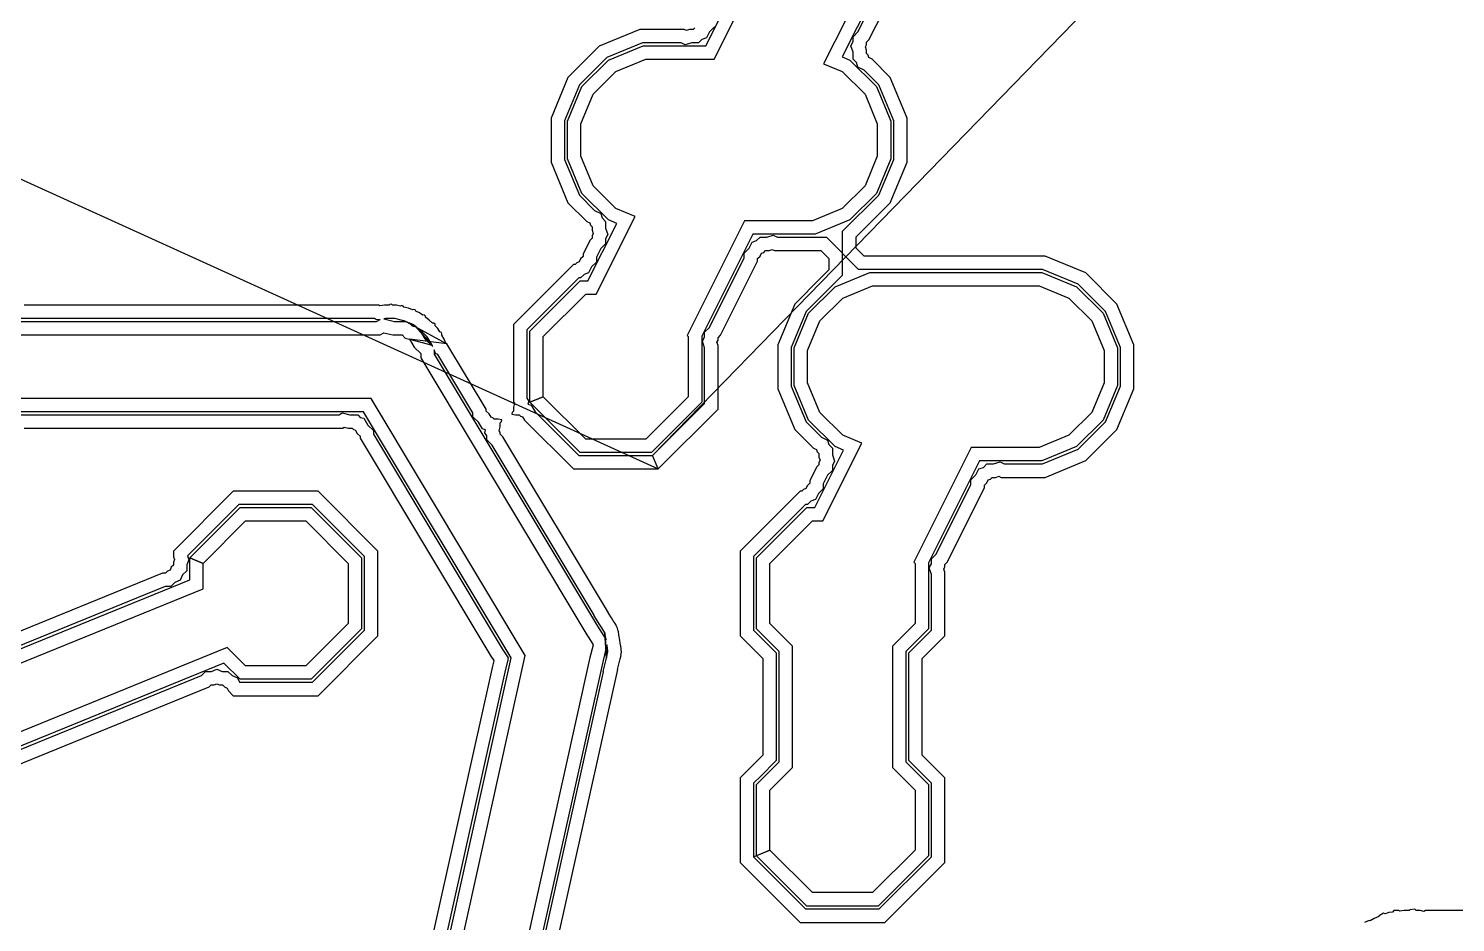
# Model space of a CAD drawing. Extents: x -122 to 0, y 0 to 97.
# Drawn here: x -78.97 to -62.98, y 71.88 to 81.89 of the extents above; entities that cross this region are included whole.
import ezdxf

# ---------------------------------------------------------------- set-up
doc = ezdxf.new("R2010")
doc.units = 0
doc.layers.add('milling', color=1, linetype='CONTINUOUS')
doc.layers.add('rapid_move', color=62, linetype='CONTINUOUS')

msp = doc.modelspace()

# ---------------------------------------------------------------- linework, layer by layer
at = {"layer": 'milling'}
for p, q in [((-71.3803, 81.7013), (-68.3973, 87.6054)), ((-71.288, 81.5513), (-68.2473, 87.5696)), ((-67.539, 86.4935), (-70.0619, 81.5)), ((-67.4623, 86.3126), (-69.8551, 81.5767)), ((-69.6768, 81.8557), (-67.5582, 86.0491)), ((-69.5537, 81.7667), (-67.4082, 86.0133)), ((-72.1205, 81.8845), (-72.576, 81.6959)), ((-71.623, 81.8845), (-72.1205, 81.8845)), ((-71.5991, 81.8724), (-71.623, 81.8845)), ((-71.5622, 81.8845), (-71.5991, 81.8724)), ((-71.5235, 81.8845), (-71.5622, 81.8845)), ((-71.5046, 81.9034), (-71.5235, 81.8845)), ((-71.3387, 81.8573), (-71.3733, 81.7887)), ((-71.2843, 81.9116), (-71.3387, 81.8573)), ((-69.7311, 81.8015), (-69.6768, 81.8557)), ((-72.576, 81.6959), (-72.9249, 81.347)), ((-72.0906, 81.7345), (-72.4911, 81.5686)), ((-72.4723, 81.5405), (-72.0841, 81.7013)), ((-71.6587, 81.7345), (-72.0906, 81.7345)), ((-72.0841, 81.7013), (-71.3803, 81.7013)), ((-71.6113, 81.7105), (-71.6587, 81.7345)), ((-71.5382, 81.7345), (-71.6113, 81.7105)), ((-71.4614, 81.7345), (-71.5382, 81.7345)), ((-71.4238, 81.7721), (-71.4614, 81.7345)), ((-71.3733, 81.7887), (-71.4238, 81.7721)), ((-69.7551, 81.7009), (-69.7311, 81.7484)), ((-69.7311, 81.6278), (-69.7551, 81.7009)), ((-69.7311, 81.7484), (-69.7311, 81.8015)), ((-69.5932, 81.6887), (-69.5811, 81.7126)), ((-69.5811, 81.6518), (-69.5932, 81.6887)), ((-69.5811, 81.7394), (-69.5537, 81.7667)), ((-69.5811, 81.7126), (-69.5811, 81.7394)), ((-72.4911, 81.5686), (-72.7976, 81.2621)), ((-72.7695, 81.2433), (-72.4723, 81.5405)), ((-72.3874, 81.4133), (-72.0543, 81.5513)), ((-72.0543, 81.5513), (-71.288, 81.5513)), ((-69.8551, 81.5767), (-69.7676, 81.5405)), ((-69.7676, 81.5405), (-69.4704, 81.2433)), ((-69.7311, 81.551), (-69.7311, 81.6278)), ((-69.6935, 81.5135), (-69.7311, 81.551)), ((-69.5811, 81.6131), (-69.5811, 81.6518)), ((-69.5621, 81.5942), (-69.5811, 81.6131)), ((-69.5538, 81.5687), (-69.5621, 81.5942)), ((-69.5192, 81.5513), (-69.5538, 81.5687)), ((-69.3149, 81.347), (-69.5192, 81.5513)), ((-72.6423, 81.1584), (-72.3874, 81.4133)), ((-70.0619, 81.5), (-69.8525, 81.4133)), ((-69.8525, 81.4133), (-69.5976, 81.1584)), ((-69.6769, 81.4628), (-69.6935, 81.5135)), ((-69.6082, 81.4281), (-69.6769, 81.4628)), ((-69.4421, 81.2621), (-69.6082, 81.4281)), ((-72.9249, 81.347), (-73.1135, 80.8915)), ((-72.7976, 81.2621), (-72.9635, 80.8616)), ((-72.9303, 80.8551), (-72.7695, 81.2433)), ((-69.4704, 81.2433), (-69.3096, 80.8551)), ((-69.2763, 80.8616), (-69.4421, 81.2621)), ((-69.1263, 80.8915), (-69.3149, 81.347)), ((-72.7803, 80.8253), (-72.6423, 81.1584)), ((-69.5976, 81.1584), (-69.4596, 80.8253)), ((-73.1135, 80.8915), (-73.1135, 80.3983)), ((-69.1263, 80.3983), (-69.1263, 80.8915)), ((-72.9635, 80.8616), (-72.9635, 80.4282)), ((-72.9303, 80.4348), (-72.9303, 80.8551)), ((-72.7803, 80.4646), (-72.7803, 80.8253)), ((-69.4596, 80.8253), (-69.4596, 80.4646)), ((-69.3096, 80.8551), (-69.3096, 80.4348)), ((-69.2763, 80.4282), (-69.2763, 80.8616)), ((-72.9635, 80.4282), (-72.7977, 80.0278)), ((-72.7695, 80.0466), (-72.9303, 80.4348)), ((-72.6423, 80.1315), (-72.7803, 80.4646)), ((-69.4596, 80.4646), (-69.5976, 80.1315)), ((-69.3096, 80.4348), (-69.4704, 80.0466)), ((-69.4421, 80.0278), (-69.2763, 80.4282)), ((-73.1135, 80.3983), (-72.9249, 79.9429)), ((-69.3149, 79.9429), (-69.1263, 80.3983)), ((-72.3874, 79.8766), (-72.6423, 80.1315)), ((-69.5976, 80.1315), (-69.8525, 79.8766)), ((-72.9249, 79.9429), (-72.7155, 79.7335)), ((-72.7977, 80.0278), (-72.6265, 79.8567)), ((-72.4723, 79.7494), (-72.7695, 80.0466)), ((-69.8479, 79.6222), (-69.4421, 80.0278)), ((-69.4704, 80.0466), (-69.7676, 79.7494)), ((-69.6086, 79.6492), (-69.3149, 79.9429)), ((-72.6265, 79.8567), (-72.5586, 79.8228)), ((-72.6083, 78.9177), (-72.1731, 79.7879)), ((-72.5586, 79.8228), (-72.5416, 79.7718)), ((-72.5416, 79.7718), (-72.5034, 79.7337)), ((-72.1731, 79.7879), (-72.3874, 79.8766)), ((-69.8525, 79.8766), (-70.1856, 79.7386)), ((-72.7155, 79.7335), (-72.6812, 79.7164)), ((-72.701, 79.0677), (-72.3793, 79.7109)), ((-72.6812, 79.7164), (-72.6727, 79.6907)), ((-72.6727, 79.6907), (-72.6534, 79.6715)), ((-72.6534, 79.6715), (-72.6534, 79.633)), ((-72.6534, 79.633), (-72.6413, 79.5966)), ((-72.5034, 79.7337), (-72.5034, 79.6574)), ((-72.5034, 79.6574), (-72.4793, 79.5852)), ((-72.3793, 79.7109), (-72.4723, 79.7494)), ((-70.9485, 79.7386), (-71.5904, 78.4547)), ((-70.1856, 79.7386), (-70.9485, 79.7386)), ((-69.7676, 79.7494), (-70.1558, 79.5886)), ((-69.8479, 79.6221), (-69.8479, 79.6222)), ((-69.8479, 79.3716), (-69.8479, 79.6221)), ((-69.6979, 79.56), (-69.6087, 79.6492)), ((-69.6087, 79.6492), (-69.6086, 79.6492)), ((-72.6806, 79.5181), (-72.7559, 79.3674)), ((-72.6534, 79.5452), (-72.6806, 79.5181)), ((-72.6413, 79.5966), (-72.6534, 79.5724)), ((-72.6534, 79.5724), (-72.6534, 79.5452)), ((-72.5034, 79.4831), (-72.5573, 79.4292)), ((-72.4793, 79.5852), (-72.5034, 79.537)), ((-72.5034, 79.537), (-72.5034, 79.4831)), ((-70.8557, 79.5886), (-71.4272, 78.4457)), ((-70.8969, 79.432), (-70.8628, 79.5002)), ((-70.8628, 79.5002), (-70.8116, 79.5172)), ((-70.1558, 79.5886), (-70.8557, 79.5886)), ((-70.8116, 79.5172), (-70.7736, 79.5553)), ((-70.7736, 79.5553), (-70.6975, 79.5553)), ((-70.6975, 79.5553), (-70.6251, 79.5794)), ((-70.6251, 79.5794), (-70.5769, 79.5553)), ((-70.5769, 79.5553), (-70.029, 79.5553)), ((-70.029, 79.5553), (-70.0289, 79.5553)), ((-70.0289, 79.5553), (-69.8545, 79.3807)), ((-69.6979, 79.4337), (-69.6979, 79.56)), ((-72.7831, 79.3129), (-72.8002, 79.2787)), ((-72.7559, 79.3401), (-72.7831, 79.3129)), ((-72.7559, 79.3674), (-72.7559, 79.3401)), ((-72.5573, 79.4292), (-72.6059, 79.332)), ((-72.6059, 79.332), (-72.6059, 79.278)), ((-71.3401, 78.5453), (-70.9507, 79.3243)), ((-71.2167, 78.4566), (-70.8007, 79.2888)), ((-70.9507, 79.3782), (-70.8969, 79.432)), ((-70.9507, 79.3243), (-70.9507, 79.3782)), ((-70.8007, 79.3161), (-70.7735, 79.3433)), ((-70.8007, 79.2888), (-70.8007, 79.3161)), ((-70.7735, 79.3433), (-70.7564, 79.3775)), ((-70.7564, 79.3775), (-70.7307, 79.386)), ((-70.7307, 79.386), (-70.7115, 79.4053)), ((-70.7115, 79.4053), (-70.673, 79.4053)), ((-70.673, 79.4053), (-70.6366, 79.4174)), ((-70.6366, 79.4174), (-70.6124, 79.4053)), ((-70.6124, 79.4053), (-70.0911, 79.4053)), ((-70.0911, 79.4053), (-70.0019, 79.3161)), ((-70.0019, 79.3161), (-70.0019, 79.1898)), ((-69.8545, 79.3807), (-69.8519, 79.3782)), ((-69.8519, 79.3782), (-69.8519, 79.1277)), ((-69.8453, 79.3691), (-69.8479, 79.3716)), ((-69.6709, 79.1945), (-69.8453, 79.3691)), ((-69.6087, 79.3445), (-69.6979, 79.4337)), ((-67.5793, 79.3445), (-69.6087, 79.3445)), ((-67.1238, 79.1559), (-67.5793, 79.3445)), ((-72.8645, 79.2509), (-73.5359, 78.5795)), ((-72.8451, 79.2509), (-72.8645, 79.2509)), ((-72.8259, 79.2702), (-72.8451, 79.2509)), ((-72.8002, 79.2787), (-72.8259, 79.2702)), ((-72.7449, 79.1391), (-72.783, 79.1009)), ((-72.6938, 79.1561), (-72.7449, 79.1391)), ((-72.6598, 79.2241), (-72.6938, 79.1561)), ((-72.6059, 79.278), (-72.6598, 79.2241)), ((-69.8519, 79.1276), (-70.2577, 78.722)), ((-70.0019, 79.1898), (-70.0911, 79.1006)), ((-69.9323, 79.0005), (-69.5441, 79.1613)), ((-69.8519, 79.1277), (-69.8519, 79.1276)), ((-69.6708, 79.1945), (-69.6709, 79.1945)), ((-67.6092, 79.1945), (-69.6708, 79.1945)), ((-69.5441, 79.1613), (-67.6158, 79.1613)), ((-67.6158, 79.1613), (-67.2276, 79.0005)), ((-67.2087, 79.0286), (-67.6092, 79.1945)), ((-66.7749, 78.807), (-67.1238, 79.1559)), ((-72.8024, 79.1009), (-73.3859, 78.5174)), ((-73.3527, 78.5037), (-72.7887, 79.0677)), ((-72.783, 79.1009), (-72.8024, 79.1009)), ((-72.7887, 79.0677), (-72.701, 79.0677)), ((-70.0912, 79.1006), (-70.3849, 78.807)), ((-70.2295, 78.7033), (-69.9323, 79.0005)), ((-70.0911, 79.1006), (-70.0912, 79.1006)), ((-69.8474, 78.8733), (-69.5143, 79.0113)), ((-69.5143, 79.0113), (-67.6456, 79.0113)), ((-67.6456, 79.0113), (-67.3125, 78.8733)), ((-67.2276, 79.0005), (-66.9304, 78.7033)), ((-66.9022, 78.7221), (-67.2087, 79.0286)), ((-73.2027, 78.4416), (-72.7266, 78.9177)), ((-72.7266, 78.9177), (-72.6083, 78.9177)), ((-70.1023, 78.6184), (-69.8474, 78.8733)), ((-67.3125, 78.8733), (-67.0576, 78.6184)), ((-75.0425, 78.7937), (-79.0165, 78.7937)), ((-75.0323, 78.7861), (-75.0425, 78.7937)), ((-74.9812, 78.7937), (-75.0323, 78.7861)), ((-74.9291, 78.7937), (-74.9812, 78.7937)), ((-74.92, 78.8029), (-74.9291, 78.7937)), ((-74.9013, 78.8057), (-74.92, 78.8029)), ((-74.8894, 78.7937), (-74.9013, 78.8057)), ((-74.8451, 78.7937), (-74.8894, 78.7937)), ((-74.802, 78.7829), (-74.8451, 78.7937)), ((-74.7876, 78.7916), (-74.802, 78.7829)), ((-74.7702, 78.7844), (-74.7876, 78.7916)), ((-74.7637, 78.7734), (-74.7702, 78.7844)), ((-74.7132, 78.7608), (-74.7637, 78.7734)), ((-74.6654, 78.741), (-74.7132, 78.7608)), ((-74.6537, 78.7459), (-74.6654, 78.741)), ((-74.6354, 78.7413), (-74.6537, 78.7459)), ((-74.629, 78.7258), (-74.6354, 78.7413)), ((-74.5882, 78.709), (-74.629, 78.7258)), ((-74.5526, 78.6825), (-74.5882, 78.709)), ((-74.5358, 78.685), (-74.5526, 78.6825)), ((-74.5224, 78.6716), (-74.5358, 78.685)), ((-74.5206, 78.6589), (-74.5224, 78.6716)), ((-74.4789, 78.6281), (-74.5206, 78.6589)), ((-70.3849, 78.807), (-70.5735, 78.3515)), ((-70.2577, 78.722), (-70.4235, 78.3216)), ((-70.3903, 78.3151), (-70.2295, 78.7033)), ((-66.9304, 78.7033), (-66.7696, 78.3151)), ((-66.7363, 78.3216), (-66.9022, 78.7221)), ((-66.5863, 78.3515), (-66.7749, 78.807)), ((-79.0923, 78.6105), (-75.0699, 78.6105)), ((-75.092, 78.6437), (-79.0786, 78.6437)), ((-75.0716, 78.6286), (-75.092, 78.6437)), ((-75.0292, 78.6349), (-75.0716, 78.6286)), ((-75.0699, 78.6105), (-75.0292, 78.6349)), ((-74.97, 78.6437), (-74.9893, 78.6409)), ((-74.9893, 78.6409), (-74.8677, 78.6105)), ((-74.9515, 78.6437), (-74.97, 78.6437)), ((-74.8636, 78.6437), (-74.9515, 78.6437)), ((-74.8677, 78.6105), (-74.7425, 78.6105)), ((-74.7782, 78.6223), (-74.8636, 78.6437)), ((-74.76, 78.6178), (-74.7782, 78.6224)), ((-74.7782, 78.6224), (-74.7782, 78.6223)), ((-74.7437, 78.6111), (-74.76, 78.6178)), ((-74.7437, 78.6109), (-74.7437, 78.6111)), ((-74.7425, 78.6105), (-74.7437, 78.6109)), ((-74.6254, 78.5499), (-74.7425, 78.6105)), ((-74.7425, 78.6105), (-74.7425, 78.6105)), ((-74.7425, 78.6105), (-74.2815, 78.363)), ((-74.6626, 78.5774), (-74.7051, 78.595)), ((-74.7051, 78.595), (-74.6715, 78.5614)), ((-74.6715, 78.5614), (-74.6254, 78.5499)), ((-74.6254, 78.5499), (-74.6626, 78.5774)), ((-74.6626, 78.5774), (-74.6626, 78.5774)), ((-74.4474, 78.348), (-74.6254, 78.5499)), ((-74.592, 78.525), (-74.593, 78.5258)), ((-74.593, 78.5258), (-74.5286, 78.4186)), ((-74.5918, 78.525), (-74.592, 78.525)), ((-74.5769, 78.514), (-74.5918, 78.525)), ((-74.5641, 78.5011), (-74.5769, 78.514)), ((-74.5641, 78.5007), (-74.5641, 78.5011)), ((-74.5019, 78.4388), (-74.5641, 78.5007)), ((-74.4423, 78.5914), (-74.4789, 78.6281)), ((-74.4294, 78.5914), (-74.4423, 78.5914)), ((-74.4141, 78.5801), (-74.4294, 78.5914)), ((-74.4141, 78.563), (-74.4141, 78.5801)), ((-74.3828, 78.5318), (-74.4141, 78.563)), ((-74.3602, 78.494), (-74.3828, 78.5318)), ((-74.3437, 78.4899), (-74.3602, 78.494)), ((-74.3366, 78.4727), (-74.3437, 78.4899)), ((-73.5359, 78.5795), (-73.5359, 77.7127)), ((-73.3859, 78.5174), (-73.3859, 77.7541)), ((-73.3527, 77.7062), (-73.3527, 78.5037)), ((-71.3939, 78.4916), (-71.3401, 78.5453)), ((-71.3939, 78.4378), (-71.3939, 78.4916)), ((-70.2403, 78.2853), (-70.1023, 78.6184)), ((-67.0576, 78.6184), (-66.9196, 78.2853)), ((-79.1545, 78.4605), (-75.0284, 78.4605)), ((-75.0284, 78.4605), (-74.9866, 78.4856)), ((-74.9866, 78.4856), (-74.8861, 78.4605)), ((-74.8861, 78.4605), (-74.7826, 78.4605)), ((-74.7826, 78.4605), (-74.7482, 78.426)), ((-74.7482, 78.426), (-74.7008, 78.4142)), ((-74.7008, 78.4142), (-74.4474, 78.348)), ((-74.2815, 78.363), (-74.7008, 78.4142)), ((-74.7008, 78.4142), (-74.6476, 78.3254)), ((-74.5286, 78.4186), (-74.4399, 78.3298)), ((-74.457, 78.3636), (-74.5019, 78.4388)), ((-74.4567, 78.3636), (-74.457, 78.3636)), ((-74.4474, 78.348), (-74.4567, 78.3636)), ((-74.4399, 78.3298), (-74.4474, 78.348)), ((-74.3398, 78.46), (-74.3366, 78.4727)), ((-74.3128, 78.4151), (-74.3398, 78.46)), ((-74.2933, 78.3678), (-74.3128, 78.4151)), ((-74.2815, 78.363), (-74.2933, 78.3678)), ((-73.8406, 77.6282), (-74.2815, 78.363)), ((-73.2027, 77.7683), (-73.2027, 78.4416)), ((-71.5904, 78.4547), (-71.5772, 78.4416)), ((-71.5772, 78.4416), (-71.5772, 77.7683)), ((-71.4272, 78.4457), (-71.4272, 77.7062)), ((-71.418, 78.3896), (-71.3939, 78.4378)), ((-71.3939, 78.3173), (-71.418, 78.3896)), ((-71.256, 78.3781), (-71.2439, 78.4023)), ((-71.2439, 78.3418), (-71.256, 78.3781)), ((-71.2439, 78.4295), (-71.2167, 78.4566)), ((-71.2439, 78.4023), (-71.2439, 78.4295)), ((-71.2439, 77.6303), (-71.2439, 78.3418)), ((-70.5735, 78.3515), (-70.5735, 77.8583)), ((-66.5863, 77.8583), (-66.5863, 78.3515)), ((-74.6476, 78.3254), (-74.5744, 78.2523)), ((-74.5744, 78.2523), (-74.5744, 78.2035)), ((-74.5744, 78.2035), (-72.7232, 75.118)), ((-74.4082, 78.2531), (-74.4244, 78.2925)), ((-74.4244, 78.2925), (-74.4244, 78.2449)), ((-74.4244, 78.2449), (-72.5952, 75.1962)), ((-74.3846, 78.2434), (-74.4082, 78.2531)), ((-73.9906, 77.5866), (-74.3846, 78.2434)), ((-71.3939, 77.6924), (-71.3939, 78.3173)), ((-70.4235, 78.3216), (-70.4235, 77.8882)), ((-70.3903, 77.8948), (-70.3903, 78.3151)), ((-70.2403, 77.9246), (-70.2403, 78.2853)), ((-66.9196, 78.2853), (-66.9196, 77.9246)), ((-66.7696, 78.3151), (-66.7696, 77.8948)), ((-66.7363, 77.8882), (-66.7363, 78.3216)), ((-70.5735, 77.8583), (-70.3849, 77.4029)), ((-70.4235, 77.8882), (-70.2577, 77.4878)), ((-70.2295, 77.5066), (-70.3903, 77.8948)), ((-70.1023, 77.5915), (-70.2403, 77.9246)), ((-66.9196, 77.9246), (-67.0576, 77.5915)), ((-66.7696, 77.8948), (-66.9304, 77.5066)), ((-66.9022, 77.4877), (-66.7363, 77.8882)), ((-66.7749, 77.4028), (-66.5863, 77.8583)), ((-75.1312, 77.7494), (-79.1545, 77.7494)), ((-73.4028, 74.8686), (-75.1312, 77.7494)), ((-73.5359, 77.7127), (-73.5251, 77.6947)), ((-73.5251, 77.6947), (-73.5359, 77.6515)), ((-73.3859, 77.7541), (-73.3646, 77.7186)), ((-73.3646, 77.7186), (-73.3733, 77.684)), ((-73.3527, 77.7062), (-73.2027, 77.7683)), ((-73.2027, 77.7683), (-73.3527, 77.7062)), ((-72.7887, 77.1422), (-73.3527, 77.7062)), ((-73.3527, 77.7062), (-73.3527, 77.7062)), ((-72.7266, 77.2922), (-73.2027, 77.7683)), ((-71.5772, 77.7683), (-72.0533, 77.2922)), ((-71.4272, 77.7062), (-71.9912, 77.1422)), ((-71.9774, 77.1089), (-71.3939, 77.6924)), ((-75.2162, 77.5994), (-79.0923, 77.5994)), ((-79.0786, 77.5661), (-78.8281, 77.5661)), ((-78.8281, 77.5661), (-75.4899, 77.5661)), ((-75.4899, 77.5661), (-75.4544, 77.5874)), ((-75.4544, 77.5874), (-75.3691, 77.5661)), ((-75.3691, 77.5661), (-75.2809, 77.5661)), ((-75.2809, 77.5661), (-75.2516, 77.5367)), ((-75.2516, 77.5367), (-75.2113, 77.5267)), ((-73.5621, 74.8428), (-75.2162, 77.5994)), ((-73.9906, 77.5451), (-73.9906, 77.5866)), ((-73.9284, 77.4829), (-73.9906, 77.5451)), ((-73.8406, 77.6072), (-73.8406, 77.6282)), ((-73.8092, 77.5758), (-73.8406, 77.6072)), ((-73.7864, 77.5378), (-73.8092, 77.5758)), ((-73.7661, 77.5328), (-73.7864, 77.5378)), ((-73.7514, 77.518), (-73.7661, 77.5328)), ((-73.5507, 77.5925), (-73.5551, 77.5749)), ((-73.5551, 77.5749), (-73.5147, 77.5648)), ((-73.5359, 77.6072), (-73.5507, 77.5925)), ((-73.5359, 77.6515), (-73.5359, 77.6072)), ((-73.5147, 77.5648), (-73.4703, 77.5648)), ((-73.4703, 77.5648), (-73.4555, 77.5499)), ((-73.4555, 77.5499), (-73.4353, 77.5449)), ((-73.4353, 77.5449), (-73.4127, 77.5071)), ((-73.3733, 77.684), (-73.3386, 77.6754)), ((-73.3386, 77.6754), (-73.2933, 77.5998)), ((-73.2933, 77.5998), (-72.8024, 77.1089)), ((-71.9153, 76.9589), (-71.2439, 77.6303)), ((-69.8474, 77.3366), (-70.1023, 77.5915)), ((-67.0576, 77.5915), (-67.3125, 77.3366)), ((-79.0165, 77.4161), (-78.8902, 77.4161)), ((-78.8902, 77.4161), (-75.4484, 77.4161)), ((-75.4484, 77.4161), (-75.4305, 77.4269)), ((-75.4305, 77.4269), (-75.3873, 77.4161)), ((-75.3873, 77.4161), (-75.343, 77.4161)), ((-75.343, 77.4161), (-75.3283, 77.4013)), ((-75.3283, 77.4013), (-75.308, 77.3963)), ((-75.308, 77.3963), (-75.2852, 77.3583)), ((-75.2113, 77.5267), (-75.1661, 77.4512)), ((-75.1661, 77.4512), (-75.1038, 77.389)), ((-75.1038, 77.389), (-75.1038, 77.3475)), ((-73.8831, 77.4074), (-73.9284, 77.4829)), ((-73.8485, 77.3988), (-73.8831, 77.4074)), ((-73.8571, 77.3643), (-73.8485, 77.3988)), ((-73.7071, 77.518), (-73.7514, 77.518)), ((-73.6665, 77.5079), (-73.7071, 77.518)), ((-73.6966, 77.3881), (-73.6858, 77.4312)), ((-73.6858, 77.3701), (-73.6966, 77.3881)), ((-73.6858, 77.4756), (-73.6709, 77.4904)), ((-73.6858, 77.4312), (-73.6858, 77.4756)), ((-73.6858, 77.3493), (-73.6858, 77.3701)), ((-73.6709, 77.4904), (-73.6665, 77.5079)), ((-73.4127, 77.5071), (-72.8645, 76.9589)), ((-70.3849, 77.4029), (-70.1755, 77.1935)), ((-70.2577, 77.4878), (-70.0866, 77.3167)), ((-69.9323, 77.2094), (-70.2295, 77.5066)), ((-66.9304, 77.5066), (-67.2276, 77.2094)), ((-67.2087, 77.1812), (-66.9022, 77.4877)), ((-67.1238, 77.0539), (-66.7749, 77.4028)), ((-75.2852, 77.3583), (-75.2538, 77.3269)), ((-75.2538, 77.3269), (-75.2538, 77.3059)), ((-75.2538, 77.3059), (-73.7881, 74.863)), ((-75.1038, 77.3475), (-73.6622, 74.9446)), ((-73.8358, 77.3288), (-73.8571, 77.3643)), ((-73.8358, 77.2872), (-73.8358, 77.3288)), ((-73.7734, 77.2249), (-73.8358, 77.2872)), ((-72.6304, 75.3195), (-73.7734, 77.2249)), ((-73.6546, 77.3181), (-73.6858, 77.3493)), ((-72.471, 75.3455), (-73.6546, 77.3181)), ((-72.0533, 77.2922), (-72.7266, 77.2922)), ((-70.0866, 77.3167), (-70.0186, 77.2828)), ((-70.0682, 76.3777), (-69.6331, 77.2479)), ((-70.0186, 77.2828), (-70.0016, 77.2318)), ((-70.0016, 77.2318), (-69.9634, 77.1937)), ((-69.8393, 77.1709), (-69.9323, 77.2094)), ((-69.6331, 77.2479), (-69.8474, 77.3366)), ((-67.3125, 77.3366), (-67.6456, 77.1986)), ((-67.2276, 77.2094), (-67.6158, 77.0486)), ((-72.8024, 77.1089), (-71.9774, 77.1089)), ((-71.9912, 77.1422), (-72.7887, 77.1422)), ((-71.9153, 76.9589), (-71.9774, 77.1089)), ((-70.1755, 77.1935), (-70.1412, 77.1764)), ((-70.161, 76.5277), (-69.8393, 77.1709)), ((-70.1412, 77.1764), (-70.1327, 77.1507)), ((-70.1327, 77.1507), (-70.1134, 77.1315)), ((-70.1134, 77.1315), (-70.1134, 77.0929)), ((-70.1134, 77.0929), (-70.1013, 77.0566)), ((-70.1013, 77.0566), (-70.1134, 77.0324)), ((-69.9634, 77.1937), (-69.9634, 77.1174)), ((-69.9634, 77.1174), (-69.9393, 77.0452)), ((-68.4085, 77.1986), (-69.0504, 75.9147)), ((-67.6456, 77.1986), (-68.4085, 77.1986)), ((-67.6092, 77.0153), (-67.2087, 77.1812)), ((-67.5793, 76.8653), (-67.1238, 77.0539)), ((-72.8645, 76.9589), (-71.9153, 76.9589)), ((-70.1406, 76.9781), (-70.2159, 76.8274)), ((-70.1134, 77.0052), (-70.1406, 76.9781)), ((-70.1134, 77.0324), (-70.1134, 77.0052)), ((-69.9634, 76.9431), (-70.0173, 76.8892)), ((-69.9393, 77.0452), (-69.9634, 76.997)), ((-69.9634, 76.997), (-69.9634, 76.9431)), ((-68.3158, 77.0486), (-68.8872, 75.9057)), ((-68.4107, 76.8382), (-68.3569, 76.892)), ((-68.3569, 76.892), (-68.3228, 76.9602)), ((-68.3228, 76.9602), (-68.2716, 76.9772)), ((-67.6158, 77.0486), (-68.3158, 77.0486)), ((-68.2716, 76.9772), (-68.2336, 77.0153)), ((-68.2336, 77.0153), (-68.1575, 77.0153)), ((-68.1575, 77.0153), (-68.0851, 77.0394)), ((-68.0851, 77.0394), (-68.0369, 77.0153)), ((-68.0369, 77.0153), (-67.6092, 77.0153)), ((-70.2859, 76.7302), (-70.3051, 76.7109)), ((-70.2602, 76.7387), (-70.2859, 76.7302)), ((-70.2432, 76.7729), (-70.2602, 76.7387)), ((-70.2159, 76.8001), (-70.2432, 76.7729)), ((-70.2159, 76.8274), (-70.2159, 76.8001)), ((-70.0659, 76.738), (-70.1199, 76.6841)), ((-70.0173, 76.8892), (-70.0659, 76.792)), ((-70.0659, 76.792), (-70.0659, 76.738)), ((-68.8001, 76.0053), (-68.4107, 76.7843)), ((-68.6767, 75.9167), (-68.2607, 76.7488)), ((-68.4107, 76.7843), (-68.4107, 76.8382)), ((-68.2607, 76.7761), (-68.2335, 76.8033)), ((-68.2607, 76.7488), (-68.2607, 76.7761)), ((-68.2335, 76.8033), (-68.2164, 76.8375)), ((-68.2164, 76.8375), (-68.1907, 76.846)), ((-68.1907, 76.846), (-68.1715, 76.8653)), ((-68.1715, 76.8653), (-68.133, 76.8653)), ((-68.133, 76.8653), (-68.0966, 76.8774)), ((-68.0966, 76.8774), (-68.0724, 76.8653)), ((-68.0724, 76.8653), (-67.5793, 76.8653)), ((-76.6745, 76.7109), (-77.3459, 76.0395)), ((-75.7253, 76.7109), (-76.6745, 76.7109)), ((-75.0539, 76.0395), (-75.7253, 76.7109)), ((-70.3245, 76.7109), (-70.9959, 76.0395)), ((-70.3051, 76.7109), (-70.3245, 76.7109)), ((-70.2049, 76.5991), (-70.243, 76.5609)), ((-70.1538, 76.6161), (-70.2049, 76.5991)), ((-70.1199, 76.6841), (-70.1538, 76.6161)), ((-76.6124, 76.5609), (-77.1884, 75.985)), ((-77.1627, 75.9637), (-76.5987, 76.5277)), ((-75.7874, 76.5609), (-76.6124, 76.5609)), ((-76.5987, 76.5277), (-75.8012, 76.5277)), ((-75.8012, 76.5277), (-75.2372, 75.9637)), ((-75.2039, 75.9774), (-75.7874, 76.5609)), ((-70.2624, 76.5609), (-70.8459, 75.9774)), ((-70.8127, 75.9637), (-70.2487, 76.5277)), ((-70.243, 76.5609), (-70.2624, 76.5609)), ((-70.2487, 76.5277), (-70.161, 76.5277)), ((-77.0127, 75.9016), (-76.5366, 76.3777)), ((-76.5366, 76.3777), (-75.8633, 76.3777)), ((-75.8633, 76.3777), (-75.3872, 75.9016)), ((-70.6627, 75.9016), (-70.1866, 76.3777)), ((-70.1866, 76.3777), (-70.0682, 76.3777)), ((-77.3459, 76.0395), (-77.3459, 75.974)), ((-77.3459, 75.974), (-77.3334, 75.9432)), ((-77.3334, 75.9432), (-77.3459, 75.9135)), ((-77.171, 75.9423), (-77.1959, 75.8832)), ((-77.1884, 75.985), (-77.171, 75.9423)), ((-77.0127, 75.9016), (-77.1627, 75.9637)), ((-77.1627, 75.7186), (-77.1627, 75.9637)), ((-77.1627, 75.9637), (-77.0127, 75.9016)), ((-75.2372, 75.9637), (-75.2372, 75.1662)), ((-75.2039, 75.1524), (-75.2039, 75.9774)), ((-75.0539, 75.0903), (-75.0539, 76.0395)), ((-70.9959, 76.0395), (-70.9959, 75.0903)), ((-70.8459, 75.9774), (-70.8459, 75.1524)), ((-70.8127, 75.1662), (-70.8127, 75.9637)), ((-68.8539, 75.9516), (-68.8001, 76.0053)), ((-68.8539, 75.8978), (-68.8539, 75.9516)), ((-77.4685, 75.7919), (-93.4236, 69.2917)), ((-77.4351, 75.7919), (-77.4685, 75.7919)), ((-77.4122, 75.8149), (-77.4351, 75.7919)), ((-77.3823, 75.827), (-77.4122, 75.8149)), ((-77.3695, 75.8576), (-77.3823, 75.827)), ((-77.3459, 75.8811), (-77.3695, 75.8576)), ((-77.3459, 75.9135), (-77.3459, 75.8811)), ((-77.2426, 75.7723), (-77.2682, 75.7115)), ((-77.1959, 75.819), (-77.2426, 75.7723)), ((-77.1959, 75.8832), (-77.1959, 75.819)), ((-77.0127, 75.6178), (-77.0127, 75.9016)), ((-75.3872, 75.9016), (-75.3872, 75.2283)), ((-70.6627, 75.2283), (-70.6627, 75.9016)), ((-69.0504, 75.9147), (-69.0372, 75.9016)), ((-69.0372, 75.9016), (-69.0372, 75.2283)), ((-68.8872, 75.9057), (-68.8872, 75.1662)), ((-68.878, 75.8496), (-68.8539, 75.8978)), ((-68.8539, 75.7772), (-68.878, 75.8496)), ((-68.8539, 75.1524), (-68.8539, 75.7772)), ((-68.716, 75.8381), (-68.7039, 75.8623)), ((-68.7039, 75.8017), (-68.716, 75.8381)), ((-68.7039, 75.8895), (-68.6767, 75.9167)), ((-68.7039, 75.8623), (-68.7039, 75.8895)), ((-68.7039, 75.0903), (-68.7039, 75.8017)), ((-93.4439, 69.0855), (-77.1627, 75.7186)), ((-93.4147, 68.9355), (-77.0127, 75.6178)), ((-77.4391, 75.6419), (-93.3391, 69.1641)), ((-77.373, 75.6419), (-77.4391, 75.6419)), ((-77.3276, 75.6873), (-77.373, 75.6419)), ((-77.2682, 75.7115), (-77.3276, 75.6873)), ((-72.6314, 75.3149), (-72.6304, 75.3195)), ((-72.5666, 75.2133), (-72.6314, 75.3149)), ((-72.4715, 75.3431), (-72.471, 75.3455)), ((-72.4381, 75.2908), (-72.4715, 75.3431)), ((-72.4073, 75.2393), (-72.4381, 75.2908)), ((-75.3872, 75.2283), (-75.8633, 74.7522)), ((-75.2372, 75.1662), (-75.8012, 74.6022)), ((-75.7874, 74.5689), (-75.2039, 75.1524)), ((-72.5952, 75.1962), (-72.4977, 75.0429)), ((-72.547, 75.1806), (-72.5666, 75.2133)), ((-72.5471, 75.1804), (-72.547, 75.1806)), ((-72.5115, 75.1213), (-72.5471, 75.1804)), ((-72.405, 75.2388), (-72.4073, 75.2393)), ((-72.3856, 75.2082), (-72.405, 75.2388)), ((-72.3865, 75.2045), (-72.3856, 75.2082)), ((-72.3686, 75.1748), (-72.3865, 75.2045)), ((-72.3625, 75.1403), (-72.3686, 75.1748)), ((-72.3595, 75.1383), (-72.3625, 75.1403)), ((-72.3542, 75.1022), (-72.3595, 75.1383)), ((-70.8459, 75.1524), (-70.5919, 74.8984)), ((-70.5587, 74.9123), (-70.8127, 75.1662)), ((-70.4087, 74.9744), (-70.6627, 75.2283)), ((-69.0372, 75.2283), (-69.2912, 74.9744)), ((-68.8872, 75.1662), (-69.1412, 74.9123)), ((-68.9308, 75.0755), (-68.8539, 75.1524)), ((-75.7253, 74.4189), (-75.0539, 75.0903)), ((-72.7232, 75.118), (-72.6459, 74.9966)), ((-72.6443, 74.9866), (-72.6788, 74.8485)), ((-72.6459, 74.9966), (-72.6471, 74.9912)), ((-72.6471, 74.9912), (-72.6443, 74.9866)), ((-72.489, 74.9894), (-72.5327, 74.8149)), ((-72.4922, 74.843), (-72.5115, 75.1213)), ((-72.4977, 75.0429), (-72.5115, 75.1213)), ((-72.5115, 75.1213), (-72.4922, 74.843)), ((-72.4874, 74.9789), (-72.489, 74.9894)), ((-72.4792, 74.9233), (-72.4875, 74.9789)), ((-72.4875, 74.9789), (-72.4874, 74.9789)), ((-72.3555, 75.1004), (-72.3542, 75.1022)), ((-72.3452, 75.0416), (-72.3555, 75.1004)), ((-72.336, 74.9798), (-72.3452, 75.0416)), ((-72.334, 74.9784), (-72.336, 74.9798)), ((-72.3277, 74.9424), (-72.334, 74.9784)), ((-70.9959, 75.0903), (-70.7419, 74.8363)), ((-70.4087, 73.6156), (-70.4087, 74.9744)), ((-69.2912, 74.9744), (-69.2912, 73.6156)), ((-69.1079, 74.8984), (-68.9308, 75.0755)), ((-68.8687, 74.9255), (-68.7039, 75.0903)), ((-76.7438, 74.9594), (-92.9894, 68.3409)), ((-76.5366, 74.7522), (-76.7438, 74.9594)), ((-74.7565, 69.4683), (-73.5621, 74.8428)), ((-74.6196, 69.3932), (-73.4028, 74.8686)), ((-72.6788, 74.8485), (-73.9394, 69.1759)), ((-72.5327, 74.8149), (-73.7894, 69.1596)), ((-73.7881, 74.863), (-73.7564, 74.8134)), ((-73.7564, 74.8134), (-73.7569, 74.8111)), ((-73.6622, 74.9446), (-73.5965, 74.8416)), ((-73.5952, 74.8331), (-73.6242, 74.7173)), ((-73.5965, 74.8416), (-73.5976, 74.8369)), ((-73.5976, 74.8369), (-73.5952, 74.8331)), ((-72.4996, 74.8094), (-72.4922, 74.843)), ((-72.4923, 74.8431), (-72.4773, 74.9105)), ((-72.4922, 74.843), (-72.4923, 74.8431)), ((-72.4773, 74.9105), (-72.4792, 74.9233)), ((-72.3541, 74.773), (-72.3411, 74.8317)), ((-72.3411, 74.8317), (-72.3391, 74.8329)), ((-72.3391, 74.8329), (-72.3303, 74.8679)), ((-72.3324, 74.8711), (-72.3248, 74.9052)), ((-72.3303, 74.8679), (-72.3324, 74.8711)), ((-72.3299, 74.9395), (-72.3277, 74.9424)), ((-72.3248, 74.9052), (-72.3299, 74.9395)), ((-70.7419, 74.8363), (-70.7419, 74.71)), ((-70.5919, 74.8984), (-70.5919, 74.6479)), ((-70.5587, 73.6776), (-70.5587, 74.9123)), ((-69.1412, 74.9123), (-69.1412, 73.6776)), ((-69.1079, 73.9419), (-69.1079, 74.8984)), ((-68.9579, 74.8363), (-68.8687, 74.9255)), ((-68.9579, 73.8798), (-68.9579, 74.8363)), ((-76.7795, 74.783), (-92.8394, 68.2401)), ((-77.0297, 74.645), (-76.9844, 74.6904)), ((-76.9844, 74.6904), (-76.9184, 74.6904)), ((-76.9184, 74.6904), (-76.8572, 74.7153)), ((-76.8572, 74.7153), (-76.7981, 74.6904)), ((-76.7981, 74.6904), (-76.7339, 74.6904)), ((-76.5987, 74.6022), (-76.7795, 74.783)), ((-76.7339, 74.6904), (-76.6872, 74.6437)), ((-75.8633, 74.7522), (-76.5366, 74.7522)), ((-73.7705, 74.7503), (-74.9411, 69.4828)), ((-73.6242, 74.7173), (-74.7844, 69.4965)), ((-73.7557, 74.8092), (-73.7705, 74.7503)), ((-73.7569, 74.8111), (-73.7557, 74.8092)), ((-73.7298, 69.2739), (-72.5273, 74.6848)), ((-73.5929, 69.1988), (-72.3679, 74.7108)), ((-72.5298, 74.6889), (-72.4996, 74.8094)), ((-72.5273, 74.6848), (-72.5298, 74.6889)), ((-72.3692, 74.7128), (-72.3541, 74.773)), ((-72.3679, 74.7108), (-72.3692, 74.7128)), ((-70.7419, 74.71), (-70.7419, 73.7535)), ((-92.563, 68.3166), (-77.0297, 74.645)), ((-92.5336, 68.1666), (-76.9452, 74.5174)), ((-76.9452, 74.5174), (-76.9223, 74.5404)), ((-76.9223, 74.5404), (-76.8888, 74.5404)), ((-76.8888, 74.5404), (-76.8581, 74.5529)), ((-76.8581, 74.5529), (-76.8284, 74.5404)), ((-76.8284, 74.5404), (-76.796, 74.5404)), ((-76.796, 74.5404), (-76.7725, 74.5168)), ((-76.7725, 74.5168), (-76.7419, 74.504)), ((-76.7419, 74.504), (-76.7298, 74.4741)), ((-76.6872, 74.6437), (-76.6264, 74.6181)), ((-76.6264, 74.6181), (-76.6064, 74.5689)), ((-76.6064, 74.5689), (-75.7874, 74.5689)), ((-75.8012, 74.6022), (-76.5987, 74.6022)), ((-70.5919, 74.6479), (-70.5919, 73.6914)), ((-76.7298, 74.4741), (-76.6745, 74.4189)), ((-76.6745, 74.4189), (-75.7253, 74.4189)), ((-69.1079, 73.6914), (-69.1079, 73.9419)), ((-68.9579, 73.7535), (-68.9579, 73.8798)), ((-70.7419, 73.7535), (-70.8311, 73.6643)), ((-68.7039, 73.4995), (-68.9579, 73.7535)), ((-70.8311, 73.6643), (-70.9959, 73.4995)), ((-70.8127, 73.4237), (-70.5587, 73.6776)), ((-70.5919, 73.6914), (-70.769, 73.5143)), ((-70.6627, 73.3616), (-70.4087, 73.6156)), ((-69.2912, 73.6156), (-69.0372, 73.3616)), ((-69.1412, 73.6776), (-68.8872, 73.4237)), ((-68.8539, 73.4374), (-69.1079, 73.6914)), ((-70.9959, 73.4995), (-70.9959, 72.5502)), ((-70.769, 73.5143), (-70.8459, 73.4374)), ((-70.8459, 73.4374), (-70.8459, 72.6123)), ((-70.8127, 72.6262), (-70.8127, 73.4237)), ((-68.8872, 73.4237), (-68.8872, 72.6262)), ((-68.8539, 72.6124), (-68.8539, 73.4374)), ((-68.7039, 72.5503), (-68.7039, 73.4995)), ((-70.6627, 72.6883), (-70.6627, 73.3616)), ((-69.0372, 73.3616), (-69.0372, 72.6883)), ((-70.8459, 72.6123), (-70.6627, 72.6883)), ((-70.8127, 72.6262), (-70.8459, 72.6123)), ((-70.8459, 72.6123), (-70.2625, 72.0289)), ((-70.6627, 72.6883), (-70.8127, 72.6262)), ((-70.2487, 72.0622), (-70.8127, 72.6262)), ((-70.8127, 72.6262), (-70.8127, 72.6262)), ((-70.1866, 72.2122), (-70.6627, 72.6883)), ((-69.0372, 72.6883), (-69.5133, 72.2122)), ((-68.8872, 72.6262), (-69.4512, 72.0622)), ((-69.4374, 72.0289), (-68.8539, 72.6124)), ((-70.9959, 72.5502), (-70.3246, 71.8789)), ((-69.3753, 71.8789), (-68.7039, 72.5503)), ((-69.5133, 72.2122), (-70.1866, 72.2122)), ((-70.2625, 72.0289), (-69.4374, 72.0289)), ((-69.4512, 72.0622), (-70.2487, 72.0622)), ((-63.8432, 71.9431), (-63.8924, 71.9228)), ((-63.8391, 71.9532), (-63.8432, 71.9431)), ((-63.7886, 71.9819), (-63.8391, 71.9532)), ((-63.7688, 71.9738), (-63.7886, 71.9819)), ((-63.7299, 71.99), (-63.7688, 71.9738)), ((-63.6878, 71.9952), (-63.7299, 71.99)), ((-63.6748, 72.0119), (-63.6878, 71.9952)), ((-63.6172, 72.0119), (-63.6748, 72.0119)), ((-63.6087, 72.0053), (-63.6172, 72.0119)), ((-63.5557, 72.0119), (-63.6087, 72.0053)), ((-63.5018, 72.0119), (-63.5557, 72.0119)), ((-63.4942, 72.0196), (-63.5018, 72.0119)), ((-63.4368, 72.0268), (-63.4942, 72.0196)), ((-63.422, 72.0119), (-63.4368, 72.0268)), ((-63.3794, 72.0119), (-63.422, 72.0119)), ((-63.3383, 72.0006), (-63.3794, 72.0119)), ((-63.3185, 72.0119), (-63.3383, 72.0006)), ((-60.7284, 72.0119), (-63.3185, 72.0119)), ((-70.3246, 71.8789), (-69.3753, 71.8789)), ((-63.9498, 71.899), (-64.0029, 71.8771)), ((-63.9392, 71.8961), (-63.9498, 71.899)), ((-63.8924, 71.9228), (-63.9392, 71.8961))]:
    msp.add_line(p, q, dxfattribs=at)
at = {"layer": 'rapid_move'}
for p, q in [((-103.1569, 91.1605), (-71.9153, 76.9589)), ((-71.9774, 77.1089), (-63.0123, 86.3287))]:
    msp.add_line(p, q, dxfattribs=at)

doc.saveas('drawing.dxf')
